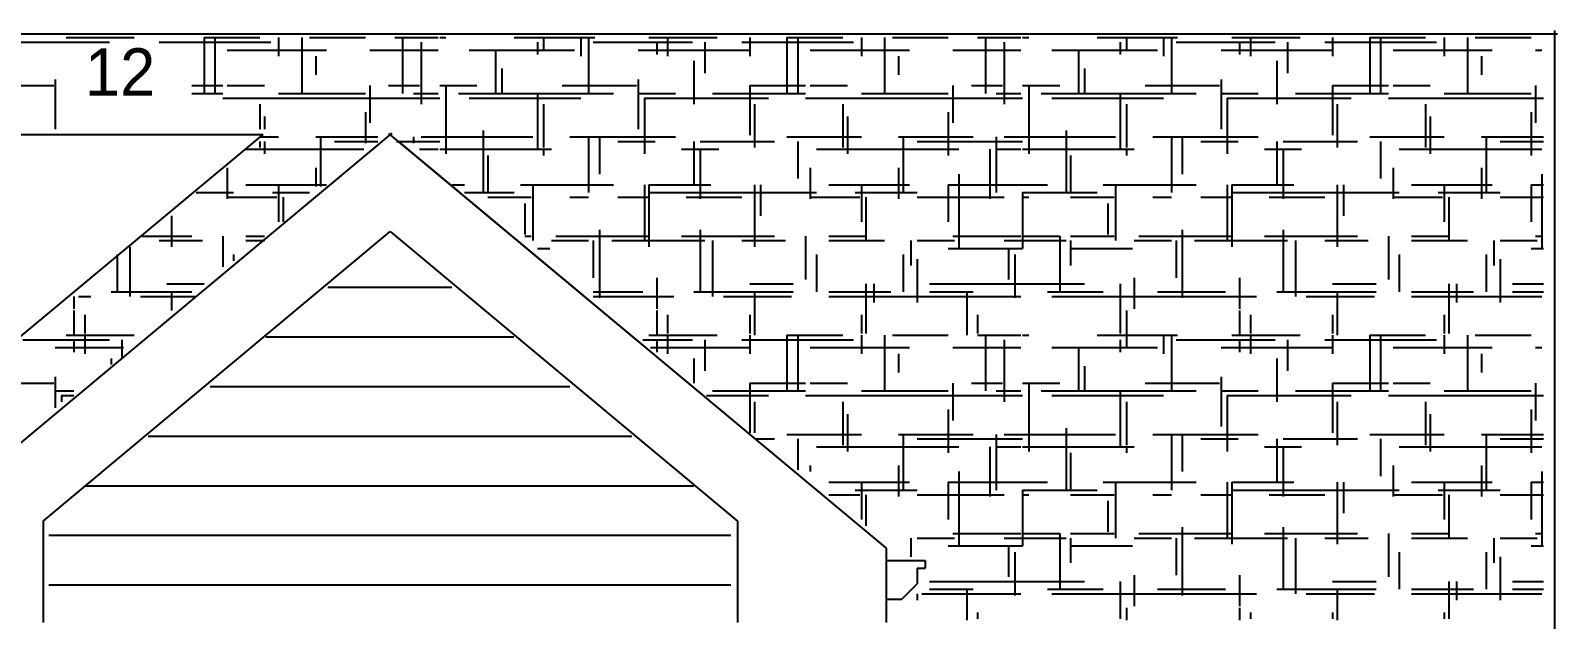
# Model space of a CAD drawing. Extents: x -68 to 403, y -1 to 301.
# Drawn here: x 279.4 to 402.5, y 247.4 to 294.9 of the extents above; entities that cross this region are included whole.
import ezdxf

# ---------------------------------------------------------------- set-up
doc = ezdxf.new("R2010")
doc.units = 0
for name, color, linetype in [('LAYER_12', 12, 'CONTINUOUS'), ('LAYER_15', 15, 'CONTINUOUS'), ('LAYER_2', 2, 'CONTINUOUS')]:
    doc.layers.add(name, color=color, linetype=linetype)

msp = doc.modelspace()

# ---------------------------------------------------------------- linework, layer by layer
at = {"layer": 'LAYER_15'}
for p, q in [((282.24, 294.3), (287.74, 294.3)), ((293.37, 294.3), (297.87, 294.3)), ((293.37, 294.3), (293.37, 289.8)), ((294.24, 294.3), (294.24, 289.8)), ((299.37, 294.3), (299.37, 292.8)), ((301.24, 294.3), (301.24, 289.8)), ((301.87, 294.3), (306.37, 294.3)), ((308.74, 294.3), (312.24, 294.3)), ((309.37, 294.3), (309.37, 289.8)), ((312.37, 294.3), (312.87, 294.3)), ((318.37, 294.3), (324.87, 294.3)), ((320.74, 294.3), (320.74, 293.3)), ((323.74, 294.3), (323.74, 292.8)), ((324.37, 294.3), (324.37, 289.8)), ((329.24, 294.3), (334.74, 294.3)), ((330.74, 294.3), (330.74, 292.8)), ((337.37, 294.3), (337.37, 292.8)), ((340.37, 294.3), (344.87, 294.3)), ((340.37, 294.3), (340.37, 289.8)), ((341.24, 294.3), (341.24, 289.8)), ((346.37, 294.3), (346.37, 292.8)), ((348.24, 294.3), (348.24, 289.8)), ((348.87, 294.3), (353.37, 294.3)), ((355.74, 294.3), (359.24, 294.3)), ((356.37, 294.3), (356.37, 289.8)), ((359.37, 294.3), (359.87, 294.3)), ((365.37, 294.3), (371.87, 294.3)), ((367.74, 294.3), (367.74, 293.3)), ((370.74, 294.3), (370.74, 292.8)), ((371.37, 294.3), (371.37, 289.8)), ((376.24, 294.3), (381.74, 294.3)), ((377.74, 294.3), (377.74, 292.8)), ((384.37, 294.3), (384.37, 292.8)), ((387.37, 294.3), (391.87, 294.3)), ((387.37, 294.3), (387.37, 289.8)), ((388.24, 294.3), (388.24, 289.8)), ((393.37, 294.3), (393.37, 292.8)), ((395.24, 294.3), (395.24, 289.8)), ((395.87, 294.3), (400.37, 294.3)), ((277.74, 293.93), (285.74, 293.93)), ((289.74, 293.93), (298.74, 293.93)), ((295.24, 293.3), (303.24, 293.3)), ((306.74, 293.3), (312.24, 293.3)), ((310.87, 293.93), (310.87, 288.93)), ((314.74, 293.3), (323.24, 293.3)), ((316.87, 293.3), (316.87, 289.8)), ((320.24, 293.93), (320.24, 292.93)), ((324.74, 293.93), (332.74, 293.93)), ((328.37, 293.3), (337.37, 293.3)), ((329.87, 293.93), (329.87, 292.93)), ((333.74, 293.93), (333.74, 291.43)), ((336.74, 293.93), (345.74, 293.93)), ((342.24, 293.3), (350.24, 293.3)), ((353.74, 293.3), (359.24, 293.3)), ((357.87, 293.93), (357.87, 288.93)), ((361.74, 293.3), (370.24, 293.3)), ((363.87, 293.3), (363.87, 289.8)), ((367.24, 293.93), (367.24, 292.93)), ((371.74, 293.93), (379.74, 293.93)), ((375.37, 293.3), (384.37, 293.3)), ((376.87, 293.93), (376.87, 292.93)), ((380.74, 293.93), (380.74, 291.43)), ((383.74, 293.93), (392.74, 293.93)), ((389.24, 293.3), (397.24, 293.3)), ((400.74, 293.3), (401.24, 293.3)), ((302.37, 292.8), (302.37, 291.3)), ((332.87, 292.43), (332.87, 288.93)), ((349.37, 292.8), (349.37, 291.3)), ((379.87, 292.43), (379.87, 288.93)), ((396.37, 292.8), (396.37, 291.3)), ((281.37, 290.93), (281.37, 286.93)), ((317.37, 291.8), (317.37, 289.8)), ((328.37, 290.93), (328.37, 286.93)), ((364.37, 291.8), (364.37, 289.8)), ((375.37, 290.93), (375.37, 286.93)), ((275.24, 290.43), (281.24, 290.43)), ((292.37, 290.43), (294.87, 290.43)), ((292.37, 289.8), (294.87, 289.8)), ((294.87, 289.43), (312.37, 289.43)), ((295.24, 290.43), (298.24, 290.43)), ((299.37, 289.8), (306.37, 289.8)), ((306.74, 290.43), (306.74, 287.43)), ((308.24, 290.43), (310.74, 290.43)), ((310.24, 289.8), (312.24, 289.8)), ((312.37, 290.43), (315.37, 290.43)), ((312.87, 290.43), (312.87, 284.93)), ((313.87, 289.8), (326.37, 289.8)), ((314.74, 289.43), (323.74, 289.43)), ((320.24, 289.8), (320.24, 285.3)), ((322.24, 290.43), (328.24, 290.43)), ((328.37, 289.8), (331.37, 289.8)), ((328.87, 289.43), (338.87, 289.43)), ((328.87, 289.43), (328.87, 284.93)), ((334.37, 289.8), (341.87, 289.8)), ((337.37, 290.43), (341.87, 290.43)), ((337.37, 290.43), (337.37, 286.43)), ((341.87, 289.43), (359.37, 289.43)), ((342.24, 290.43), (345.24, 290.43)), ((346.37, 289.8), (353.37, 289.8)), ((353.74, 290.43), (353.74, 287.43)), ((355.24, 290.43), (357.74, 290.43)), ((357.24, 289.8), (359.24, 289.8)), ((359.37, 290.43), (362.37, 290.43)), ((359.87, 290.43), (359.87, 284.93)), ((360.87, 289.8), (373.37, 289.8)), ((361.74, 289.43), (370.74, 289.43)), ((367.24, 289.8), (367.24, 285.3)), ((369.24, 290.43), (375.24, 290.43)), ((375.37, 289.8), (378.37, 289.8)), ((375.87, 289.43), (385.87, 289.43)), ((375.87, 289.43), (375.87, 284.93)), ((381.37, 289.8), (388.87, 289.8)), ((384.37, 290.43), (388.87, 290.43)), ((384.37, 290.43), (384.37, 286.43)), ((388.87, 289.43), (401.37, 289.43)), ((389.24, 290.43), (392.24, 290.43)), ((393.37, 289.8), (400.37, 289.8)), ((400.74, 290.43), (400.74, 287.43)), ((297.87, 288.93), (297.87, 286.93)), ((306.37, 288.3), (306.37, 285.8)), ((320.74, 288.93), (320.74, 285.43)), ((337.74, 288.93), (337.74, 285.43)), ((344.87, 288.93), (344.87, 285.43)), ((353.37, 288.3), (353.37, 284.8)), ((367.74, 288.93), (367.74, 285.43)), ((384.74, 288.93), (384.74, 285.43)), ((391.87, 288.93), (391.87, 285.43)), ((400.37, 288.3), (400.37, 284.8)), ((298.24, 287.93), (298.24, 286.93)), ((345.24, 287.93), (345.24, 284.93)), ((392.24, 287.93), (392.24, 284.93)), ((297.87, 286.3), (299.37, 286.3)), ((297.87, 285.93), (297.87, 285.43)), ((298.24, 285.93), (298.24, 284.93)), ((302.37, 286.3), (307.37, 286.3)), ((302.74, 286.3), (302.74, 282.3)), ((303.87, 285.93), (307.37, 285.93)), ((308.87, 285.93), (312.37, 285.93)), ((310.24, 286.3), (310.24, 285.8)), ((310.87, 286.3), (312.37, 286.3)), ((312.37, 286.3), (319.87, 286.3)), ((315.87, 286.8), (315.87, 281.8)), ((322.87, 286.3), (331.37, 286.3)), ((324.37, 286.3), (324.37, 281.8)), ((325.24, 286.3), (325.24, 283.3)), ((326.74, 285.93), (329.74, 285.93)), ((332.87, 285.93), (332.87, 282.43)), ((333.37, 285.93), (339.37, 285.93)), ((340.37, 286.3), (346.37, 286.3)), ((341.24, 285.93), (341.24, 282.93)), ((349.37, 286.3), (355.37, 286.3)), ((349.74, 286.3), (349.74, 281.8)), ((350.87, 285.93), (359.37, 285.93)), ((357.24, 286.3), (357.24, 281.8)), ((357.87, 286.3), (359.37, 286.3)), ((359.37, 286.3), (366.87, 286.3)), ((362.87, 286.8), (362.87, 281.8)), ((369.87, 286.3), (378.37, 286.3)), ((371.37, 286.3), (371.37, 281.8)), ((372.24, 286.3), (372.24, 283.3)), ((373.74, 285.93), (376.74, 285.93)), ((379.87, 285.93), (379.87, 282.43)), ((380.37, 285.93), (386.37, 285.93)), ((387.37, 286.3), (393.37, 286.3)), ((388.24, 285.93), (388.24, 282.93)), ((396.37, 286.3), (401.37, 286.3)), ((396.74, 286.3), (396.74, 281.8)), ((397.87, 285.93), (401.37, 285.93)), ((296.74, 285.3), (306.24, 285.3)), ((310.74, 285.3), (312.24, 285.3)), ((312.37, 285.3), (321.37, 285.3)), ((316.24, 284.8), (316.24, 281.8)), ((320.74, 285.3), (320.74, 284.8)), ((331.87, 285.3), (334.87, 285.3)), ((333.37, 285.3), (333.37, 281.3)), ((342.74, 285.3), (354.24, 285.3)), ((356.74, 285.3), (356.74, 281.3)), ((357.24, 285.3), (359.24, 285.3)), ((359.37, 285.3), (368.37, 285.3)), ((363.24, 284.8), (363.24, 281.8)), ((367.74, 285.3), (367.74, 284.8)), ((378.87, 285.3), (381.87, 285.3)), ((380.37, 285.3), (380.37, 281.3)), ((389.74, 285.3), (401.24, 285.3)), ((295.24, 283.8), (295.24, 281.3)), ((302.37, 283.8), (302.37, 282.3)), ((342.24, 283.8), (342.24, 281.3)), ((349.37, 283.8), (349.37, 281.3)), ((354.24, 283.3), (354.24, 277.3)), ((389.24, 283.8), (389.24, 281.3)), ((396.37, 283.8), (396.37, 281.3)), ((401.24, 283.3), (401.24, 277.3)), ((296.74, 282.43), (303.24, 282.43)), ((299.37, 282.43), (299.37, 279.43)), ((313.37, 282.43), (314.37, 282.43)), ((318.87, 282.43), (326.37, 282.43)), ((319.87, 282.43), (319.87, 277.93)), ((328.87, 282.43), (328.87, 277.93)), ((329.24, 282.43), (334.24, 282.43)), ((329.24, 282.43), (329.24, 277.43)), ((337.74, 282.43), (337.74, 277.43)), ((338.24, 282.43), (338.24, 279.93)), ((343.74, 282.43), (350.24, 282.43)), ((346.37, 282.43), (346.37, 279.43)), ((353.37, 282.43), (359.37, 282.43)), ((353.37, 282.43), (353.37, 279.43)), ((359.37, 282.43), (361.37, 282.43)), ((365.87, 282.43), (373.37, 282.43)), ((366.87, 282.43), (366.87, 277.93)), ((375.87, 282.43), (375.87, 277.93)), ((376.24, 282.43), (381.24, 282.43)), ((376.24, 282.43), (376.24, 277.43)), ((384.74, 282.43), (384.74, 277.43)), ((385.24, 282.43), (385.24, 279.93)), ((390.74, 282.43), (397.24, 282.43)), ((393.37, 282.43), (393.37, 279.43)), ((400.37, 282.43), (401.37, 282.43)), ((400.37, 282.43), (400.37, 279.43)), ((292.74, 281.8), (295.74, 281.8)), ((295.24, 281.43), (299.24, 281.43)), ((298.87, 281.8), (301.87, 281.8)), ((299.74, 281.43), (299.74, 279.43)), ((314.37, 281.8), (318.37, 281.8)), ((316.24, 281.43), (319.74, 281.43)), ((319.24, 280.93), (319.24, 278.43)), ((322.87, 281.43), (324.37, 281.43)), ((326.74, 281.43), (329.24, 281.43)), ((329.24, 281.8), (342.74, 281.8)), ((332.24, 281.43), (336.74, 281.43)), ((342.24, 281.43), (346.24, 281.43)), ((345.87, 281.8), (350.87, 281.8)), ((346.74, 281.43), (346.74, 277.93)), ((350.87, 281.43), (357.87, 281.43)), ((359.37, 281.8), (365.37, 281.8)), ((359.37, 281.8), (359.37, 277.3)), ((359.37, 281.43), (359.87, 281.43)), ((363.24, 281.43), (366.74, 281.43)), ((366.24, 280.93), (366.24, 278.43)), ((369.87, 281.43), (371.37, 281.43)), ((373.74, 281.43), (376.24, 281.43)), ((376.24, 281.8), (389.74, 281.8)), ((379.24, 281.43), (383.74, 281.43)), ((389.24, 281.43), (393.24, 281.43)), ((392.87, 281.8), (397.87, 281.8)), ((393.74, 281.43), (393.74, 277.93)), ((397.87, 281.43), (401.37, 281.43)), ((290.74, 279.93), (290.74, 277.43)), ((288.37, 278.3), (292.37, 278.3)), ((294.87, 278.3), (294.87, 275.8)), ((296.74, 278.3), (298.24, 278.3)), ((319.24, 278.3), (319.74, 278.3)), ((321.74, 278.3), (329.24, 278.3)), ((325.24, 278.8), (325.24, 273.3)), ((331.87, 278.3), (339.37, 278.3)), ((333.37, 278.8), (333.37, 273.8)), ((341.87, 278.3), (341.87, 274.8)), ((343.74, 278.3), (346.74, 278.3)), ((353.74, 278.3), (359.24, 278.3)), ((359.37, 278.3), (362.37, 278.3)), ((362.37, 278.3), (362.37, 273.8)), ((363.24, 278.3), (366.74, 278.3)), ((368.74, 278.3), (376.24, 278.3)), ((372.24, 278.8), (372.24, 273.3)), ((378.87, 278.3), (386.37, 278.3)), ((380.37, 278.8), (380.37, 273.8)), ((388.87, 278.3), (388.87, 274.8)), ((390.74, 278.3), (393.74, 278.3)), ((400.74, 278.3), (401.24, 278.3)), ((287.37, 277.43), (287.37, 273.43)), ((289.74, 277.93), (293.24, 277.93)), ((296.74, 277.93), (298.24, 277.93)), ((320.24, 277.3), (321.24, 277.3)), ((321.37, 277.93), (324.37, 277.93)), ((324.74, 277.93), (324.74, 274.93)), ((326.24, 277.93), (333.74, 277.93)), ((334.37, 277.93), (334.37, 273.43)), ((336.74, 277.93), (340.24, 277.93)), ((343.74, 277.93), (348.24, 277.93)), ((350.37, 277.93), (350.37, 275.93)), ((350.87, 277.93), (353.87, 277.93)), ((353.37, 277.3), (359.37, 277.3)), ((357.87, 277.93), (359.37, 277.93)), ((358.24, 277.3), (358.24, 274.8)), ((359.37, 277.93), (362.87, 277.93)), ((363.24, 277.93), (363.24, 275.93)), ((363.24, 277.3), (368.24, 277.3)), ((368.37, 277.93), (371.37, 277.93)), ((371.74, 277.93), (371.74, 274.93)), ((373.24, 277.93), (380.74, 277.93)), ((381.37, 277.93), (381.37, 273.43)), ((383.74, 277.93), (387.24, 277.93)), ((390.74, 277.93), (395.24, 277.93)), ((397.37, 277.93), (397.37, 275.93)), ((397.87, 277.93), (400.87, 277.93)), ((400.37, 277.3), (401.37, 277.3)), ((286.37, 276.8), (286.37, 273.8)), ((295.74, 276.8), (295.74, 276.3)), ((342.74, 276.8), (342.74, 273.8)), ((349.74, 276.8), (349.74, 273.8)), ((350.87, 276.43), (350.87, 272.93)), ((358.74, 276.8), (358.74, 273.3)), ((389.74, 276.8), (389.74, 273.8)), ((396.74, 276.8), (396.74, 273.8)), ((397.87, 276.43), (397.87, 272.93)), ((329.87, 274.93), (329.87, 272.43)), ((368.37, 274.93), (368.37, 272.43)), ((376.87, 274.93), (376.87, 272.43)), ((282.87, 273.43), (282.87, 272.43)), ((283.24, 273.43), (284.24, 273.43)), ((285.87, 273.8), (292.37, 273.8)), ((288.24, 273.43), (292.74, 273.43)), ((290.37, 274.43), (293.37, 274.43)), ((290.74, 273.8), (290.74, 272.3)), ((303.35, 274.16), (303.85, 274.16)), ((303.85, 274.16), (313.35, 274.16)), ((324.74, 273.8), (328.74, 273.8)), ((324.74, 273.43), (331.24, 273.43)), ((332.87, 273.8), (340.87, 273.8)), ((335.24, 273.43), (340.74, 273.43)), ((337.37, 274.43), (340.87, 274.43)), ((337.74, 273.8), (337.74, 270.3)), ((343.74, 273.8), (348.74, 273.8)), ((343.74, 273.43), (359.24, 273.43)), ((346.74, 274.43), (346.74, 270.43)), ((347.37, 274.43), (347.37, 272.93)), ((351.87, 274.43), (359.37, 274.43)), ((351.87, 273.8), (355.37, 273.8)), ((354.87, 273.8), (354.87, 270.3)), ((359.37, 274.43), (364.37, 274.43)), ((361.37, 273.8), (365.87, 273.8)), ((361.74, 273.43), (378.24, 273.43)), ((367.24, 274.43), (367.24, 270.43)), ((370.24, 273.8), (375.74, 273.8)), ((379.87, 273.8), (387.87, 273.8)), ((382.24, 273.43), (387.74, 273.43)), ((384.37, 274.43), (387.87, 274.43)), ((384.74, 273.8), (384.74, 270.3)), ((390.74, 273.8), (395.74, 273.8)), ((390.74, 273.43), (401.24, 273.43)), ((393.74, 274.43), (393.74, 270.43)), ((394.37, 274.43), (394.37, 272.93)), ((398.87, 274.43), (401.37, 274.43)), ((398.87, 273.8), (401.37, 273.8)), ((282.87, 272.3), (282.87, 270.3)), ((329.87, 272.3), (329.87, 270.3)), ((367.74, 272.3), (367.74, 270.3)), ((376.87, 272.3), (376.87, 270.3)), ((283.74, 271.93), (283.74, 270.43)), ((330.74, 271.93), (330.74, 270.43)), ((337.37, 271.93), (337.37, 270.43)), ((346.37, 271.93), (346.37, 270.43)), ((355.74, 271.93), (355.74, 270.43)), ((377.74, 271.93), (377.74, 270.43)), ((384.37, 271.93), (384.37, 270.43)), ((393.37, 271.93), (393.37, 270.43)), ((278.74, 269.93), (285.74, 269.93)), ((282.24, 270.3), (287.74, 270.3)), ((282.87, 269.93), (282.87, 268.93)), ((283.74, 270.3), (283.74, 268.8)), ((286.74, 269.93), (286.74, 268.43)), ((298.35, 270.16), (303.85, 270.16)), ((303.85, 270.16), (318.35, 270.16)), ((328.74, 269.93), (332.74, 269.93)), ((329.24, 270.3), (334.74, 270.3)), ((329.87, 269.93), (329.87, 268.93)), ((330.74, 270.3), (330.74, 268.8)), ((333.74, 269.93), (333.74, 267.43)), ((336.74, 269.93), (345.74, 269.93)), ((337.37, 270.3), (337.37, 268.8)), ((340.37, 270.3), (344.87, 270.3)), ((340.37, 270.3), (340.37, 265.8)), ((341.24, 270.3), (341.24, 265.8)), ((346.37, 270.3), (346.37, 268.8)), ((348.24, 270.3), (348.24, 265.8)), ((348.87, 270.3), (353.37, 270.3)), ((355.74, 270.3), (359.24, 270.3)), ((356.37, 270.3), (356.37, 265.8)), ((357.87, 269.93), (357.87, 264.93)), ((359.37, 270.3), (359.87, 270.3)), ((365.37, 270.3), (371.87, 270.3)), ((367.24, 269.93), (367.24, 268.93)), ((367.74, 270.3), (367.74, 269.3)), ((370.74, 270.3), (370.74, 268.8)), ((371.37, 270.3), (371.37, 265.8)), ((371.74, 269.93), (379.74, 269.93)), ((376.24, 270.3), (381.74, 270.3)), ((376.87, 269.93), (376.87, 268.93)), ((377.74, 270.3), (377.74, 268.8)), ((380.74, 269.93), (380.74, 267.43)), ((383.74, 269.93), (392.74, 269.93)), ((384.37, 270.3), (384.37, 268.8)), ((387.37, 270.3), (391.87, 270.3)), ((387.37, 270.3), (387.37, 265.8)), ((388.24, 270.3), (388.24, 265.8)), ((393.37, 270.3), (393.37, 268.8)), ((395.24, 270.3), (395.24, 265.8)), ((395.87, 270.3), (400.37, 270.3)), ((281.37, 269.3), (286.87, 269.3)), ((285.87, 268.43), (285.87, 267.93)), ((329.37, 269.3), (337.37, 269.3)), ((332.87, 268.43), (332.87, 266.43)), ((342.24, 269.3), (350.24, 269.3)), ((349.37, 268.8), (349.37, 267.3)), ((353.74, 269.3), (359.24, 269.3)), ((361.74, 269.3), (370.24, 269.3)), ((363.87, 269.3), (363.87, 265.8)), ((375.37, 269.3), (384.37, 269.3)), ((379.87, 268.43), (379.87, 264.93)), ((389.24, 269.3), (397.24, 269.3)), ((396.37, 268.8), (396.37, 267.3)), ((400.74, 269.3), (401.24, 269.3)), ((364.37, 267.8), (364.37, 265.8)), ((275.24, 266.43), (281.24, 266.43)), ((281.37, 266.93), (281.37, 264.43)), ((293.85, 266.16), (303.85, 266.16)), ((303.85, 266.16), (322.85, 266.16)), ((337.37, 266.43), (341.87, 266.43)), ((337.37, 266.43), (337.37, 262.43)), ((342.24, 266.43), (345.24, 266.43)), ((353.74, 266.43), (353.74, 263.43)), ((355.24, 266.43), (357.74, 266.43)), ((359.37, 266.43), (362.37, 266.43)), ((359.87, 266.43), (359.87, 260.93)), ((369.24, 266.43), (375.24, 266.43)), ((375.37, 266.93), (375.37, 262.93)), ((384.37, 266.43), (388.87, 266.43)), ((384.37, 266.43), (384.37, 262.43)), ((389.24, 266.43), (392.24, 266.43)), ((400.74, 266.43), (400.74, 263.43)), ((281.37, 265.8), (282.87, 265.8)), ((281.87, 265.43), (282.87, 265.43)), ((281.87, 265.43), (281.87, 264.93)), ((333.87, 265.43), (338.87, 265.43)), ((334.37, 265.8), (341.87, 265.8)), ((337.74, 264.93), (337.74, 262.43)), ((341.87, 265.43), (359.37, 265.43)), ((344.87, 264.93), (344.87, 261.43)), ((346.37, 265.8), (353.37, 265.8)), ((357.24, 265.8), (359.24, 265.8)), ((360.87, 265.8), (373.37, 265.8)), ((361.74, 265.43), (370.74, 265.43)), ((367.24, 265.8), (367.24, 261.3)), ((367.74, 264.93), (367.74, 261.43)), ((375.37, 265.8), (378.37, 265.8)), ((375.87, 265.43), (385.87, 265.43)), ((375.87, 265.43), (375.87, 260.93)), ((381.37, 265.8), (388.87, 265.8)), ((384.74, 264.93), (384.74, 261.43)), ((388.87, 265.43), (401.37, 265.43)), ((391.87, 264.93), (391.87, 261.43)), ((393.37, 265.8), (400.37, 265.8)), ((345.24, 263.93), (345.24, 260.93)), ((353.37, 264.3), (353.37, 260.8)), ((392.24, 263.93), (392.24, 260.93)), ((400.37, 264.3), (400.37, 260.8)), ((340.37, 262.3), (346.37, 262.3)), ((349.37, 262.3), (355.37, 262.3)), ((349.74, 262.3), (349.74, 257.8)), ((357.24, 262.3), (357.24, 257.8)), ((357.87, 262.3), (359.37, 262.3)), ((359.37, 262.3), (366.87, 262.3)), ((362.87, 262.8), (362.87, 257.8)), ((369.87, 262.3), (378.37, 262.3)), ((371.37, 262.3), (371.37, 257.8)), ((372.24, 262.3), (372.24, 259.3)), ((387.37, 262.3), (393.37, 262.3)), ((396.37, 262.3), (401.37, 262.3)), ((396.74, 262.3), (396.74, 257.8)), ((288.85, 262.16), (303.85, 262.16)), ((303.85, 262.16), (327.85, 262.16)), ((337.87, 261.93), (339.37, 261.93)), ((341.24, 261.93), (341.24, 259.43)), ((342.74, 261.3), (354.24, 261.3)), ((350.87, 261.93), (359.37, 261.93)), ((356.74, 261.3), (356.74, 257.3)), ((357.24, 261.3), (359.24, 261.3)), ((359.37, 261.3), (368.37, 261.3)), ((367.74, 261.3), (367.74, 260.8)), ((373.74, 261.93), (376.74, 261.93)), ((378.87, 261.3), (381.87, 261.3)), ((379.87, 261.93), (379.87, 258.43)), ((380.37, 261.93), (386.37, 261.93)), ((380.37, 261.3), (380.37, 257.3)), ((388.24, 261.93), (388.24, 258.93)), ((389.74, 261.3), (401.24, 261.3)), ((397.87, 261.93), (401.37, 261.93)), ((342.24, 259.8), (342.24, 259.3)), ((349.37, 259.8), (349.37, 257.3)), ((363.24, 260.8), (363.24, 257.8)), ((389.24, 259.8), (389.24, 257.3)), ((396.37, 259.8), (396.37, 257.3)), ((354.24, 259.3), (354.24, 253.3)), ((401.24, 259.3), (401.24, 253.3)), ((283.85, 258.16), (303.85, 258.16)), ((303.85, 258.16), (327.85, 258.16)), ((327.85, 258.16), (332.85, 258.16)), ((343.74, 258.43), (350.24, 258.43)), ((343.74, 257.43), (346.24, 257.43)), ((345.87, 257.8), (350.87, 257.8)), ((346.37, 258.43), (346.37, 255.43)), ((346.74, 257.43), (346.74, 254.93)), ((350.87, 257.43), (357.87, 257.43)), ((353.37, 258.43), (359.37, 258.43)), ((353.37, 258.43), (353.37, 255.43)), ((359.37, 258.43), (361.37, 258.43)), ((359.37, 257.8), (365.37, 257.8)), ((359.37, 257.8), (359.37, 253.3)), ((359.37, 257.43), (359.87, 257.43)), ((363.24, 257.43), (366.74, 257.43)), ((365.87, 258.43), (373.37, 258.43)), ((366.87, 258.43), (366.87, 253.93)), ((369.87, 257.43), (371.37, 257.43)), ((373.74, 257.43), (376.24, 257.43)), ((375.87, 258.43), (375.87, 253.93)), ((376.24, 258.43), (381.24, 258.43)), ((376.24, 258.43), (376.24, 253.43)), ((376.24, 257.8), (389.74, 257.8)), ((379.24, 257.43), (383.74, 257.43)), ((384.74, 258.43), (384.74, 253.43)), ((385.24, 258.43), (385.24, 255.93)), ((389.24, 257.43), (393.24, 257.43)), ((390.74, 258.43), (397.24, 258.43)), ((392.87, 257.8), (397.87, 257.8)), ((393.37, 258.43), (393.37, 255.43)), ((393.74, 257.43), (393.74, 253.93)), ((397.87, 257.43), (401.37, 257.43)), ((400.37, 258.43), (401.37, 258.43)), ((400.37, 258.43), (400.37, 255.43)), ((366.24, 256.93), (366.24, 254.43)), ((280.85, 254.16), (303.85, 254.16)), ((280.85, 254.16), (303.85, 254.16)), ((303.85, 254.16), (327.85, 254.16)), ((303.85, 254.16), (327.85, 254.16)), ((327.85, 254.16), (335.85, 254.16)), ((327.85, 254.16), (335.85, 254.16)), ((350.37, 253.93), (350.37, 252.43)), ((350.87, 253.93), (353.87, 253.93)), ((353.74, 254.3), (359.24, 254.3)), ((357.87, 253.93), (359.37, 253.93)), ((359.37, 254.3), (362.37, 254.3)), ((359.37, 253.93), (362.87, 253.93)), ((362.37, 254.3), (362.37, 249.8)), ((363.24, 254.3), (366.74, 254.3)), ((363.24, 253.93), (363.24, 251.93)), ((368.37, 253.93), (371.37, 253.93)), ((368.74, 254.3), (376.24, 254.3)), ((371.74, 253.93), (371.74, 250.93)), ((372.24, 254.8), (372.24, 249.3)), ((373.24, 253.93), (380.74, 253.93)), ((378.87, 254.3), (386.37, 254.3)), ((380.37, 254.8), (380.37, 249.8)), ((381.37, 253.93), (381.37, 249.43)), ((383.74, 253.93), (387.24, 253.93)), ((388.87, 254.3), (388.87, 250.8)), ((390.74, 254.3), (393.74, 254.3)), ((390.74, 253.93), (395.24, 253.93)), ((397.37, 253.93), (397.37, 251.93)), ((397.87, 253.93), (400.87, 253.93)), ((400.74, 254.3), (401.24, 254.3)), ((353.37, 253.3), (359.37, 253.3)), ((358.24, 253.3), (358.24, 250.8)), ((358.74, 252.8), (358.74, 249.3)), ((363.24, 253.3), (368.24, 253.3)), ((389.74, 252.8), (389.74, 249.8)), ((396.74, 252.8), (396.74, 249.8)), ((397.87, 252.43), (397.87, 248.93)), ((400.37, 253.3), (401.37, 253.3)), ((280.85, 250.16), (303.85, 250.16)), ((303.85, 250.16), (327.85, 250.16)), ((327.85, 250.16), (335.85, 250.16)), ((351.87, 250.43), (359.37, 250.43)), ((359.37, 250.43), (364.37, 250.43)), ((367.24, 250.43), (367.24, 247.43)), ((368.37, 250.93), (368.37, 248.43)), ((376.87, 250.93), (376.87, 248.43)), ((384.37, 250.43), (387.87, 250.43)), ((393.74, 250.43), (393.74, 247.43)), ((394.37, 250.43), (394.37, 248.93)), ((398.87, 250.43), (401.37, 250.43)), ((350.87, 249.43), (350.87, 248.93)), ((351.24, 249.43), (359.24, 249.43)), ((351.87, 249.8), (355.37, 249.8)), ((354.87, 249.8), (354.87, 247.3)), ((361.37, 249.8), (365.87, 249.8)), ((361.74, 249.43), (378.24, 249.43)), ((370.24, 249.8), (375.74, 249.8)), ((379.87, 249.8), (387.87, 249.8)), ((382.24, 249.43), (387.74, 249.43)), ((384.74, 249.8), (384.74, 247.3)), ((390.74, 249.8), (395.74, 249.8)), ((390.74, 249.43), (401.24, 249.43)), ((398.87, 249.8), (401.37, 249.8)), ((355.74, 247.93), (355.74, 247.43)), ((367.74, 248.3), (367.74, 247.3)), ((376.87, 248.3), (376.87, 247.3)), ((377.74, 247.93), (377.74, 247.43)), ((384.37, 247.93), (384.37, 247.43)), ((393.37, 247.93), (393.37, 247.43))]:
    msp.add_line(p, q, dxfattribs=at)
at = {"layer": 'LAYER_2'}
for p, q in [((-63.75, 294.62), (402.5, 294.62)), ((402.25, 294.88), (402.25, 154.12)), ((268.38, 253.12), (308.53, 286.59)), ((268.38, 253.12), (307.53, 285.75)), ((274.12, 286.5), (298.12, 286.5)), ((274.12, 266.5), (298.12, 286.5)), ((308.25, 286.56), (348.38, 253.12)), ((309.22, 285.75), (348.38, 253.12)), ((280.38, 255.31), (308.38, 278.65)), ((308.38, 278.65), (336.38, 255.31)), ((280.38, 255.31), (280.38, 247.12)), ((336.38, 255.31), (336.38, 247.12)), ((348.38, 253.12), (348.38, 247.12)), ((348.38, 252.12), (351.5, 252.12)), ((350.88, 251.5), (350.88, 250.25)), ((350.88, 251.5), (351.5, 251.5)), ((351.5, 252.12), (351.5, 251.5)), ((349.62, 249), (350.88, 250.25)), ((348.38, 249), (349.62, 249))]:
    msp.add_line(p, q, dxfattribs=at)

# ---------------------------------------------------------------- texts
at = {"layer": 'LAYER_12'}
msp.add_text('12', height=3.82, dxfattribs=at).set_placement((283.75, 289.62))

doc.saveas('drawing.dxf')
